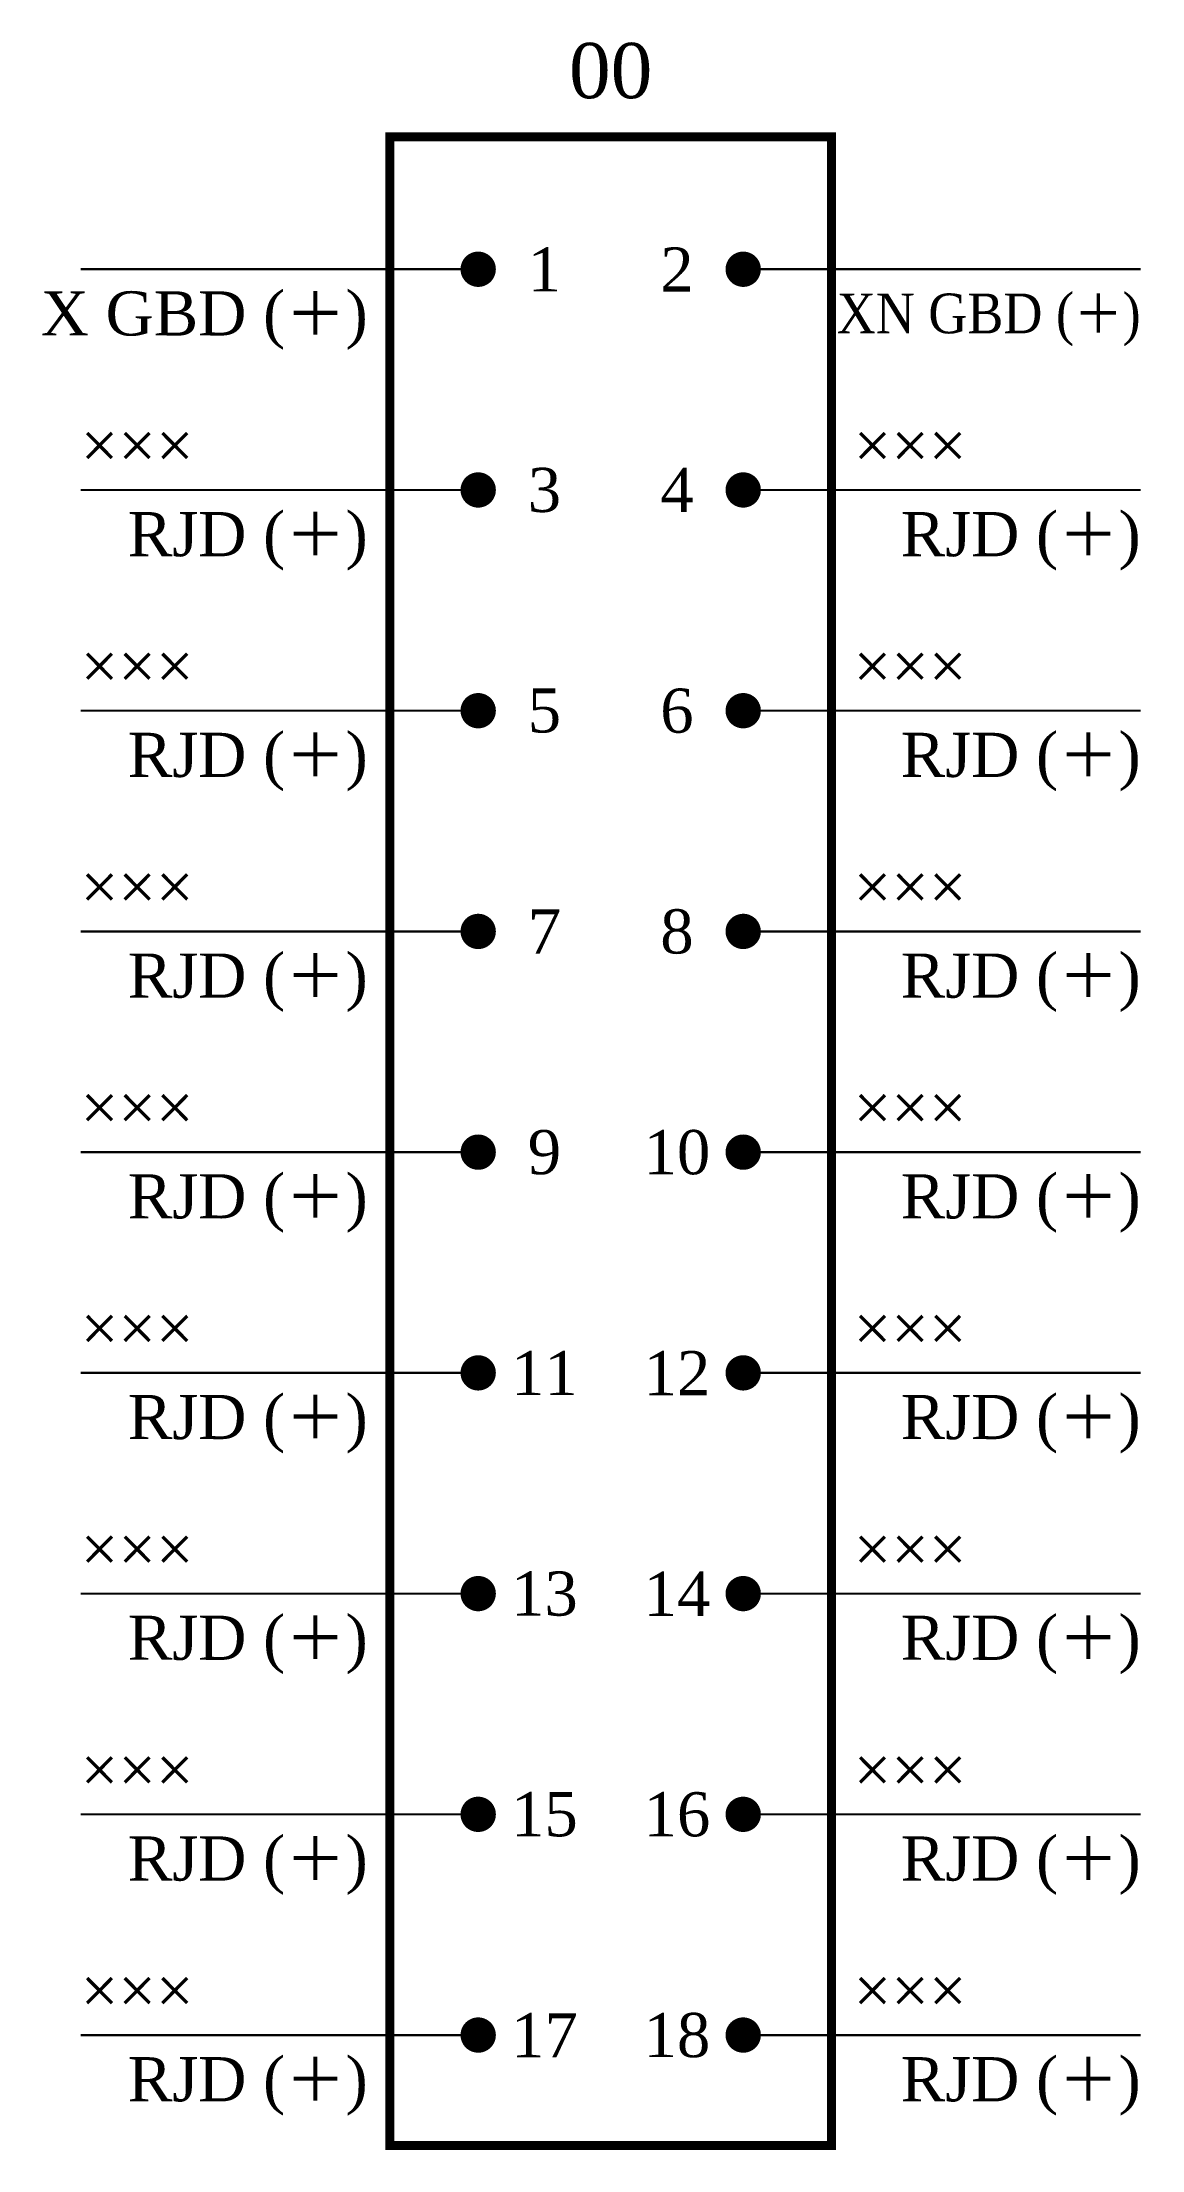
# Model space of a CAD drawing. Header units: millimetres. Extents: x -25.7 to 24.1, y -0.2 to 95.3.
import ezdxf
from ezdxf.enums import TextEntityAlignment as Align

# ---------------------------------------------------------------- set-up
doc = ezdxf.new("R2010")
doc.units = ezdxf.units.MM
doc.styles.add('CHINESE', font='TIMES.TTF')

msp = doc.modelspace()

# ---------------------------------------------------------------- linework, layer by layer
at = {"color": 7, "const_width": 0.4}
msp.add_lwpolyline([(-10, 0), (10, 0), (10, 91), (-10, 91)], close=True, dxfattribs=at)
at = {"color": 7, "const_width": 0.1}
for points in [[(-6, 85), (-24, 85)], [(24, 85), (6, 85)], [(-6, 75), (-24, 75)], [(24, 75), (6, 75)], [(-6, 65), (-24, 65)], [(24, 65), (6, 65)], [(-6, 55), (-24, 55)], [(24, 55), (6, 55)], [(-6, 45), (-24, 45)], [(24, 45), (6, 45)], [(-6, 35), (-24, 35)], [(24, 35), (6, 35)], [(-6, 25), (-24, 25)], [(24, 25), (6, 25)], [(-6, 15), (-24, 15)], [(24, 15), (6, 15)], [(-6, 5), (-24, 5)], [(24, 5), (6, 5)]]:
    msp.add_lwpolyline(points, dxfattribs=at)
at = {"color": 7, "const_width": 0.8}
for points in [[(-6.4, 85, 1), (-5.6, 85, 1)], [(5.6, 85, 1), (6.4, 85, 1)], [(-6.4, 75, 1), (-5.6, 75, 1)], [(5.6, 75, 1), (6.4, 75, 1)], [(-6.4, 65, 1), (-5.6, 65, 1)], [(5.6, 65, 1), (6.4, 65, 1)], [(-6.4, 55, 1), (-5.6, 55, 1)], [(5.6, 55, 1), (6.4, 55, 1)], [(-6.4, 45, 1), (-5.6, 45, 1)], [(5.6, 45, 1), (6.4, 45, 1)], [(-6.4, 35, 1), (-5.6, 35, 1)], [(5.6, 35, 1), (6.4, 35, 1)], [(-6.4, 25, 1), (-5.6, 25, 1)], [(5.6, 25, 1), (6.4, 25, 1)], [(-6.4, 15, 1), (-5.6, 15, 1)], [(5.6, 15, 1), (6.4, 15, 1)], [(-6.4, 5, 1), (-5.6, 5, 1)], [(5.6, 5, 1), (6.4, 5, 1)]]:
    msp.add_lwpolyline(points, format="xyb", close=True, dxfattribs=at)

# ---------------------------------------------------------------- texts
at = {"color": 3, "linetype": 'Continuous', "style": 'CHINESE'}
msp.add_text('00', height=2.5, dxfattribs=at).set_placement((0, 94), align=Align.MIDDLE)
at = {"color": 7, "style": 'CHINESE'}
for s, p in [('1', (-3, 85)), ('2', (3, 85)), ('3', (-3, 75)), ('4', (3, 75)), ('5', (-3, 65)), ('6', (3, 65)), ('7', (-3, 55)), ('8', (3, 55)), ('9', (-3, 45)), ('10', (3, 45)), ('11', (-3, 35)), ('12', (3, 35)), ('13', (-3, 25)), ('14', (3, 25)), ('15', (-3, 15)), ('16', (3, 15)), ('17', (-3, 5)), ('18', (3, 5))]:
    msp.add_text(s, height=2, dxfattribs=at).set_placement(p, align=Align.MIDDLE)
for s, p in [('X GBD (＋)', (-11, 83)), ('RJD (＋)', (-11, 73)), ('RJD (＋)', (24, 73)), ('RJD (＋)', (-11, 63)), ('RJD (＋)', (24, 63)), ('RJD (＋)', (-11, 53)), ('RJD (＋)', (24, 53)), ('RJD (＋)', (-11, 43)), ('RJD (＋)', (24, 43)), ('RJD (＋)', (-11, 33)), ('RJD (＋)', (24, 33)), ('RJD (＋)', (-11, 23)), ('RJD (＋)', (24, 23)), ('RJD (＋)', (-11, 13)), ('RJD (＋)', (24, 13)), ('RJD (＋)', (-11, 3)), ('RJD (＋)', (24, 3))]:
    msp.add_text(s, height=2, dxfattribs=at).set_placement(p, align=Align.MIDDLE_RIGHT)
at = {"color": 7, "style": 'CHINESE', "width": 0.9}
msp.add_text('XN GBD (＋)', height=1.8, dxfattribs=at).set_placement((24, 83), align=Align.MIDDLE_RIGHT)
at = {"color": 7, "style": 'CHINESE'}
for p in [(-24, 77), (11, 77), (-24, 67), (11, 67), (-24, 57), (11, 57), (-24, 47), (11, 47), (-24, 37), (11, 37), (-24, 27), (11, 27), (-24, 17), (11, 17), (-24, 7), (11, 7)]:
    msp.add_text('×××', height=2, dxfattribs=at).set_placement(p, align=Align.MIDDLE_LEFT)

doc.saveas('drawing.dxf')
